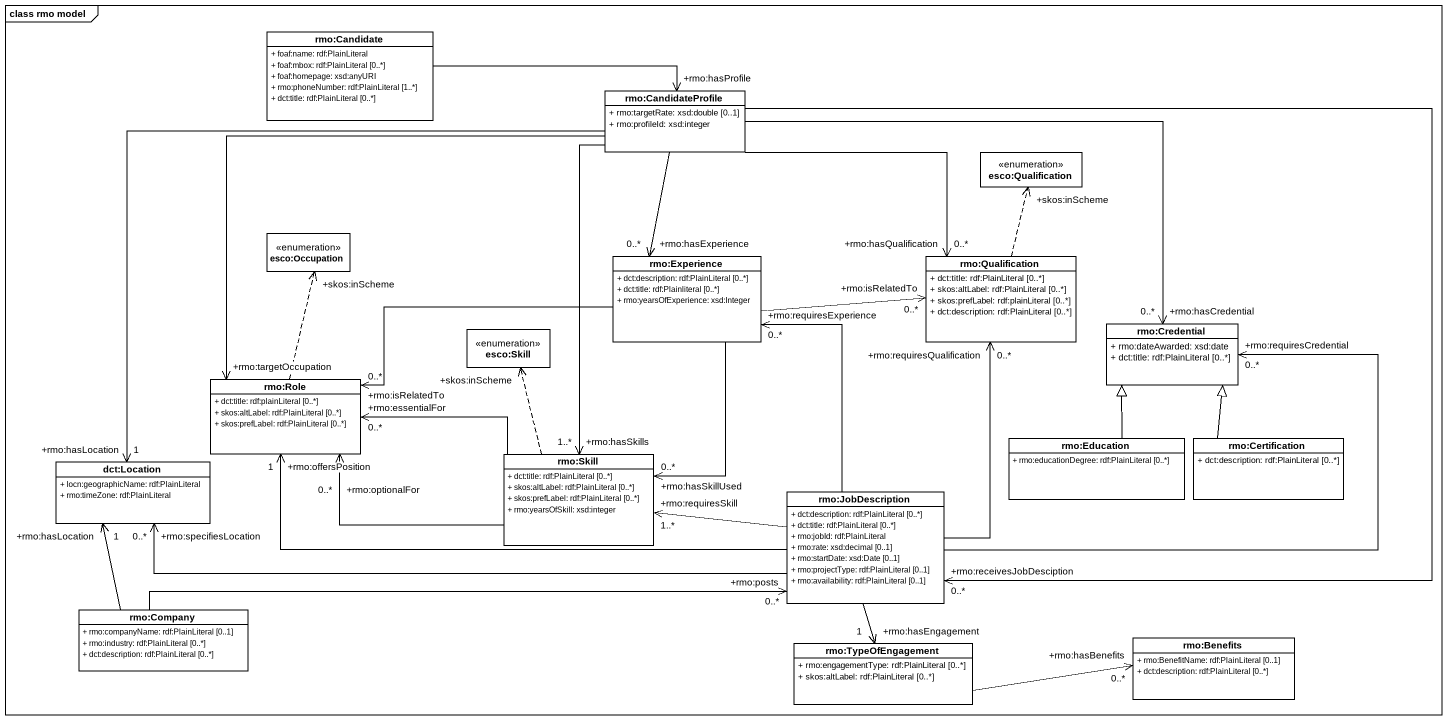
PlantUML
@startuml
mainframe class rmo model
hide circle
hide empty members
skinparam classAttributeIconSize 0
class "rmo:Candidate" as rmo_Candidate {
  + foaf:name: rdf:PlainLiteral
  + foaf:mbox: rdf:PlainLiteral [0..*]
  + foaf:homepage: xsd:anyURI
  + rmo:phoneNumber: rdf:PlainLiteral [1..*]
  + dct:title: rdf:PlainLiteral [0..*]
}
class "rmo:CandidateProfile" as rmo_CandidateProfile {
  + rmo:targetRate: xsd:double [0..1]
  + rmo:profileId: xsd:integer
}
enum "esco:Qualification" as esco_Qualification
enum "esco:Occupation" as esco_Occupation
class "rmo:Experience" as rmo_Experience {
  + dct:description: rdf:PlainLiteral [0..*]
  + dct:title: rdf:Plainliteral [0..*]
  + rmo:yearsOfExperience: xsd:Integer
}
class "rmo:Qualification" as rmo_Qualification {
  + dct:title: rdf:PlainLiteral [0..*]
  + skos:altLabel: rdf:PlainLiteral [0..*]
  + skos:prefLabel: rdf:plainLiteral [0..*]
  + dct:description: rdf:PlainLiteral [0..*]
}
enum "esco:Skill" as esco_Skill
class "rmo:Credential" as rmo_Credential {
  + rmo:dateAwarded: xsd:date
  + dct:title: rdf:PlainLiteral [0..*]
}
class "rmo:Role" as rmo_Role {
  + dct:title: rdf:plainLiteral [0..*]
  + skos:altLabel: rdf:PlainLiteral [0..*]
  + skos:prefLabel: rdf:PlainLiteral [0..*]
}
class "dct:Location" as dct_Location {
  + locn:geographicName: rdf:PlainLiteral
  + rmo:timeZone: rdf:PlainLiteral
}
class "rmo:Skill" as rmo_Skill {
  + dct:title: rdf:PlainLiteral [0..*]
  + skos:altLabel: rdf:PlainLiteral [0..*]
  + skos:prefLabel: rdf:PlainLiteral [0..*]
  + rmo:yearsOfSkill: xsd:integer
}
class "rmo:Education" as rmo_Education {
  + rmo:educationDegree: rdf:PlainLiteral [0..*]
}
class "rmo:Certification" as rmo_Certification {
  + dct:description: rdf:PlainLiteral [0..*]
}
class "rmo:JobDescription" as rmo_JobDescription {
  + dct:description: rdf:PlainLiteral [0..*]
  + dct:title: rdf:PlainLiteral [0..*]
  + rmo:jobId: rdf:PlainLiteral
  + rmo:rate: xsd:decimal [0..1]
  + rmo:startDate: xsd:Date [0..1]
  + rmo:projectType: rdf:PlainLiteral [0..1]
  + rmo:availability: rdf:PlainLiteral [0..1]
}
class "rmo:Company" as rmo_Company {
  + rmo:companyName: rdf:PlainLiteral [0..1]
  + rmo:industry: rdf:PlainLiteral [0..*]
  + dct:description: rdf:PlainLiteral [0..*]
}
class "rmo:TypeOfEngagement" as rmo_TypeOfEngagement {
  + rmo:engagementType: rdf:PlainLiteral [0..*]
  + skos:altLabel: rdf:PlainLiteral [0..*]
}
class "rmo:Benefits" as rmo_Benefits {
  + rmo:BenefitName: rdf:PlainLiteral [0..1]
  + dct:description: rdf:PlainLiteral [0..*]
}
rmo_Candidate -right-> "+rmo:hasProfile" rmo_CandidateProfile
rmo_CandidateProfile --> "+rmo:hasExperience\n0..*" rmo_Experience
rmo_CandidateProfile -right-> "+rmo:hasQualification\n0..*" rmo_Qualification
rmo_CandidateProfile -right-> "+rmo:hasCredential\n0..*" rmo_Credential
rmo_CandidateProfile --> "+rmo:targetOccupation" rmo_Role
rmo_CandidateProfile --> "+rmo:hasLocation\n1" dct_Location
rmo_CandidateProfile --> "+rmo:hasSkills\n1..*" rmo_Skill
rmo_CandidateProfile --> "+rmo:receivesJobDesciption\n0..*" rmo_JobDescription
rmo_Experience -right-> "+rmo:isRelatedTo\n0..*" rmo_Qualification
rmo_Experience -left-> "+rmo:isRelatedTo\n0..*" rmo_Role
rmo_Experience --> "+rmo:hasSkillUsed\n0..*" rmo_Skill
rmo_Qualification .up.> "+skos:inScheme" esco_Qualification
rmo_Role .up.> "+skos:inScheme" esco_Occupation
rmo_Skill .up.> "+skos:inScheme" esco_Skill
rmo_Skill -left-> "+rmo:optionalFor\n0..*" rmo_Role
rmo_Skill -left-> "+rmo:essentialFor\n0..*" rmo_Role
rmo_Education -up-|> rmo_Credential
rmo_Certification -up-|> rmo_Credential
rmo_JobDescription -up-> "+rmo:requiresExperience\n0..*" rmo_Experience
rmo_JobDescription -up-> "+rmo:requiresQualification\n0..*" rmo_Qualification
rmo_JobDescription -up-> "+rmo:requiresCredential\n0..*" rmo_Credential
rmo_JobDescription -left-> "+rmo:offersPosition\n1" rmo_Role
rmo_JobDescription -left-> "+rmo:specifiesLocation\n0..*" dct_Location
rmo_JobDescription -left-> "+rmo:requiresSkill\n1..*" rmo_Skill
rmo_JobDescription --> "+rmo:hasEngagement\n1" rmo_TypeOfEngagement
rmo_Company -up-> "+rmo:hasLocation\n1" dct_Location
rmo_Company -right-> "+rmo:posts\n0..*" rmo_JobDescription
rmo_TypeOfEngagement -right-> "+rmo:hasBenefits\n0..*" rmo_Benefits
@enduml
